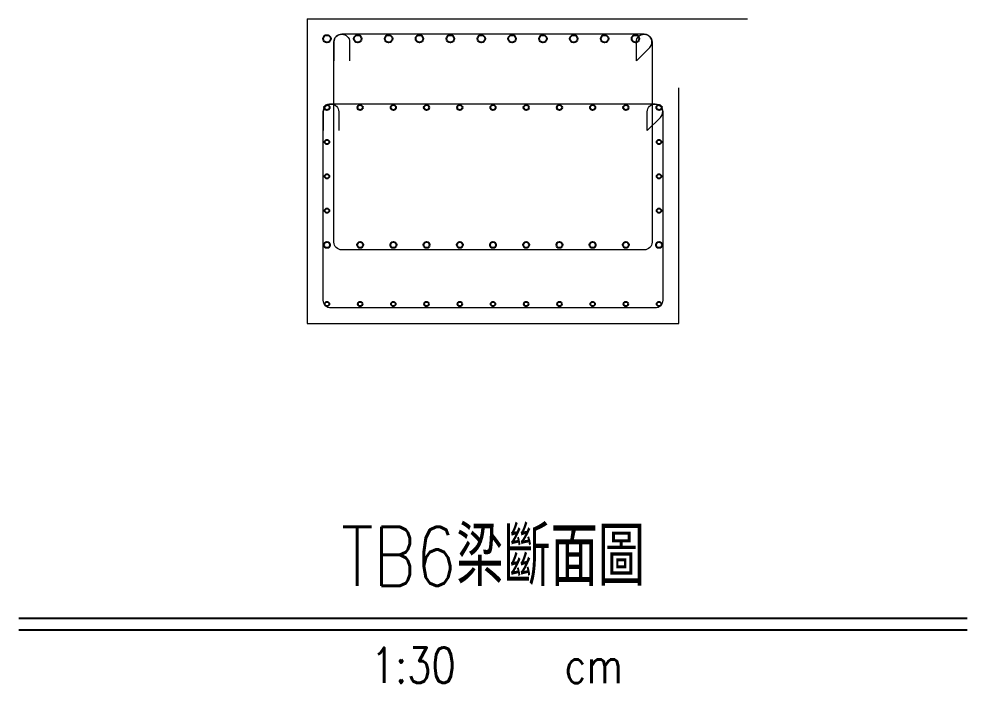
# Model space of a CAD drawing. Extents: x -4754 to 4976, y -19960 to 3841.
# Drawn here: x 4493.4 to 4975.8, y -1480.8 to -1142.8 of the extents above; entities that cross this region are included whole.
import ezdxf
from ezdxf.enums import TextEntityAlignment as Align

# ---------------------------------------------------------------- set-up
doc = ezdxf.new("R2010")
doc.units = 0
doc.header["$LTSCALE"] = 3
doc.layers.get('0').update_dxf_attribs({"linetype": 'CONTINUOUS'})
doc.layers.add('HB_0', color=7, linetype='CONTINUOUS', transparency=0.5)
doc.layers.add('HB_TXT_CTEXT', color=2, linetype='CONTINUOUS')
doc.layers.add('鋼筋', color=3, linetype='CONTINUOUS')
doc.styles.get("Standard").update_dxf_attribs({"font": 'ROMANS.shx', "width": 0.8, "bigfont": 'chineset.shx'})

# ---------------------------------------------------------------- blocks, each defined once
blk = doc.blocks.new('title_beam')
at = {"color": 3, "linetype": 'Continuous'}
blk.add_line((-241.2, 0), (241.2, 0), dxfattribs=at)
at = {"color": 1, "linetype": 'Continuous'}
blk.add_line((-241.2, -6), (241.2, -6), dxfattribs=at)
at = {"color": 3, "linetype": 'Continuous', "width": 0.8}
blk.add_attdef('TITLE', text='', height=30, dxfattribs=at).set_placement((0, 33), align=Align.MIDDLE)
at = {"linetype": 'Continuous', "width": 0.8}
blk.add_attdef('SCALE', text='', height=18, dxfattribs=at).set_placement((-40.57, -24), align=Align.MIDDLE)
blk.add_attdef('CM', (36.47, -33.03), '', height=18, dxfattribs=at)
blk = doc.blocks.new('C')
at = {"color": 3, "linetype": 'Continuous'}
blk.add_circle((0, 0), 1.2, dxfattribs=at)

msp = doc.modelspace()

# ---------------------------------------------------------------- linework, layer by layer
at = {"layer": 'HB_0', "lineweight": 5}
msp.add_line((4640.073, -1142.788, 399.995), (4864.073, -1142.788, 399.995), dxfattribs=at)
msp.add_polyline3d([(4640.073, -1142.788, 399.995), (4640.073, -1297.788, 399.995), (4829.073, -1297.788, 399.995), (4829.073, -1177.788, 399.995)], dxfattribs=at)
at = {"layer": '鋼筋', "lineweight": 5}
for p, q in [((4811.503, -1150.542, 374.023), (4657.643, -1150.542, 374.023)), ((4653.668, -1154.517, 374.043), (4653.668, -1164.057, 374.091)), ((4653.668, -1256.384, 372.966), (4653.668, -1154.525, 372.453)), ((4661.618, -1154.525, 372.453), (4661.618, -1164.065, 372.501)), ((4807.528, -1164.065, 372.501), (4807.528, -1154.525, 372.453)), ((4807.568, -1164.073, 374.092), (4814.314, -1157.328, 374.058)), ((4815.478, -1154.525, 372.453), (4815.478, -1256.384, 372.966)), ((4817.003, -1186.089, 371.022), (4652.143, -1186.089, 371.022)), ((4648.168, -1190.064, 371.042), (4648.168, -1199.604, 371.09)), ((4648.168, -1285.93, 369.935), (4648.168, -1190.072, 369.452)), ((4656.118, -1190.072, 369.452), (4656.118, -1199.612, 369.5)), ((4813.028, -1199.612, 369.5), (4813.028, -1190.072, 369.452)), ((4820.978, -1190.072, 369.452), (4820.978, -1285.93, 369.935)), ((4813.068, -1199.621, 371.09), (4819.814, -1192.875, 371.056)), ((4811.503, -1260.359, 372.986), (4657.643, -1260.359, 372.986)), ((4817.003, -1289.905, 369.955), (4652.143, -1289.905, 369.955))]:
    msp.add_line(p, q, dxfattribs=at)
at = {"layer": '鋼筋', "lineweight": 5, "extrusion": (1.23285e-18, 0.005033, 0.999987)}
for centre in [(4657.643, -1156.385, 368.227), (4652.143, -1191.917, 365.047)]:
    msp.add_arc(centre, 3.975, 90, 180, dxfattribs=at)
at = {"layer": '鋼筋', "lineweight": 5, "extrusion": (-1.23285e-18, -0.005033, -0.999987)}
for centre, start, end in [((-4657.643, -1156.385, -366.637), 0, 180), ((-4811.503, -1156.385, -366.637), 0, 180), ((-4652.143, -1191.917, -363.457), 0, 180), ((-4817.003, -1191.917, -363.457), 0, 180), ((-4657.643, -1258.246, -366.637), 270, 0), ((-4811.503, -1258.246, -366.637), 180, 270), ((-4652.143, -1287.776, -363.457), 270, 0), ((-4817.003, -1287.776, -363.457), 180, 270)]:
    msp.add_arc(centre, 3.975, start, end, dxfattribs=at)
at = {"layer": '鋼筋', "lineweight": 5, "extrusion": (1.73472e-18, 0.005033, 0.999987)}
for centre in [(4811.503, -1156.385, 368.227), (4817.003, -1191.917, 365.047)]:
    msp.add_arc(centre, 3.975, 315, 90, dxfattribs=at)

# ---------------------------------------------------------------- block references
at = {"layer": 'HB_TXT_CTEXT', "linetype": 'Continuous'}
msp.add_blockref('title_beam', (4734.573, -1447.788, 399.995), dxfattribs=at).add_auto_attribs({'TITLE': 'TB6梁斷面圖', 'SCALE': '1:30', 'CM': 'cm'})
at = {"layer": '鋼筋', "linetype": 'Continuous'}
for p, xscale, yscale, zscale in [((4650.073, -1152.891, 379.556), 1.61, 1.61, 1.61), ((4665.773, -1152.891, 379.556), 1.61, 1.61, 1.61), ((4681.473, -1152.891, 379.556), 1.61, 1.61, 1.61), ((4697.173, -1152.891, 379.556), 1.61, 1.61, 1.61), ((4712.873, -1152.891, 379.556), 1.61, 1.61, 1.61), ((4728.573, -1152.891, 379.556), 1.61, 1.61, 1.61), ((4744.273, -1152.891, 379.556), 1.61, 1.61, 1.61), ((4759.973, -1152.891, 379.556), 1.61, 1.61, 1.61), ((4775.673, -1152.891, 379.556), 1.61, 1.61, 1.61), ((4791.373, -1152.891, 379.556), 1.61, 1.61, 1.61), ((4807.073, -1152.891, 379.556), 1.61, 1.61, 1.61), ((4650.073, -1187.889, 379.671), 1.11, 1.11, 1.11), ((4666.973, -1187.889, 379.671), 1.11, 1.11, 1.11), ((4683.873, -1187.889, 379.671), 1.11, 1.11, 1.11), ((4700.773, -1187.889, 379.671), 1.11, 1.11, 1.11), ((4717.673, -1187.889, 379.671), 1.11, 1.11, 1.11), ((4734.573, -1187.889, 379.671), 1.11, 1.11, 1.11), ((4751.473, -1187.889, 379.671), 1.11, 1.11, 1.11), ((4768.373, -1187.889, 379.671), 1.11, 1.11, 1.11), ((4785.273, -1187.889, 379.671), 1.11, 1.11, 1.11), ((4802.173, -1187.889, 379.671), 1.11, 1.11, 1.11), ((4819.073, -1187.889, 379.671), 1.11, 1.11, 1.11), ((4650.073, -1205.392, 377.53), 0.955, 0.955, 0.955), ((4819.073, -1205.392, 377.53), 0.955, 0.955, 0.955), ((4650.073, -1222.884, 377.618), 0.955, 0.955, 0.955), ((4819.073, -1222.884, 377.618), 0.955, 0.955, 0.955), ((4650.073, -1240.376, 377.706), 0.955, 0.955, 0.955), ((4819.073, -1240.376, 377.706), 0.955, 0.955, 0.955), ((4650.073, -1257.819, 384.859), 1.27, 1.27, 1.27), ((4666.973, -1257.819, 384.859), 1.27, 1.27, 1.27), ((4683.873, -1257.819, 384.859), 1.27, 1.27, 1.27), ((4700.773, -1257.819, 384.859), 1.27, 1.27, 1.27), ((4717.673, -1257.819, 384.859), 1.27, 1.27, 1.27), ((4734.573, -1257.819, 384.859), 1.27, 1.27, 1.27), ((4751.473, -1257.819, 384.859), 1.27, 1.27, 1.27), ((4768.373, -1257.819, 384.859), 1.27, 1.27, 1.27), ((4785.273, -1257.819, 384.859), 1.27, 1.27, 1.27), ((4802.173, -1257.819, 384.859), 1.27, 1.27, 1.27), ((4819.073, -1257.819, 384.859), 1.27, 1.27, 1.27), ((4650.073, -1287.848, 381.226), 0.955, 0.955, 0.955), ((4666.973, -1287.848, 381.226), 0.955, 0.955, 0.955), ((4683.873, -1287.848, 381.226), 0.955, 0.955, 0.955), ((4700.773, -1287.848, 381.226), 0.955, 0.955, 0.955), ((4717.673, -1287.848, 381.226), 0.955, 0.955, 0.955), ((4734.573, -1287.848, 381.226), 0.955, 0.955, 0.955), ((4751.473, -1287.848, 381.226), 0.955, 0.955, 0.955), ((4768.373, -1287.848, 381.226), 0.955, 0.955, 0.955), ((4785.273, -1287.848, 381.226), 0.955, 0.955, 0.955), ((4802.173, -1287.848, 381.226), 0.955, 0.955, 0.955), ((4819.073, -1287.848, 381.226), 0.955, 0.955, 0.955)]:
    msp.add_blockref('C', p, dxfattribs=dict(at, xscale=xscale, yscale=yscale, zscale=zscale))

doc.saveas('drawing.dxf')
